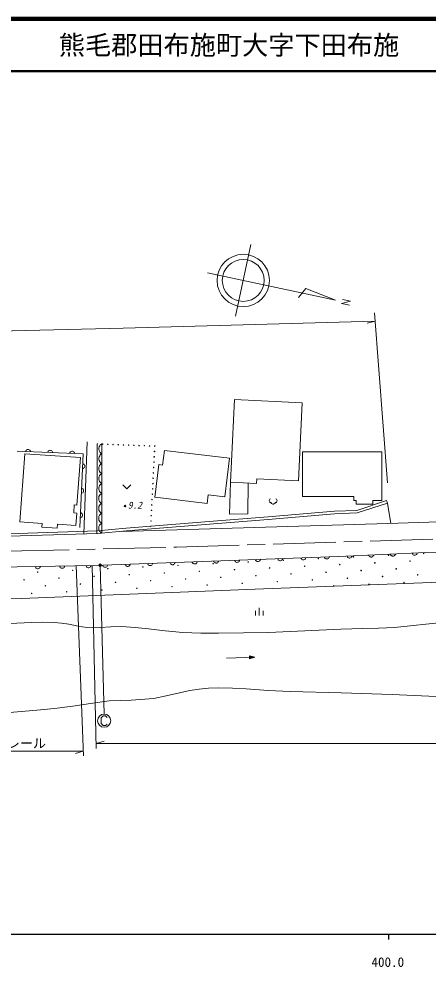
# Model space of a CAD drawing. Units: millimetres, scale not verified. Extents: x 40000 to 680000, y 20000 to 380000.
# Drawn here: x 397422 to 475521, y 198715 to 380000 of the extents above; entities that cross this region are included whole.
import ezdxf
from ezdxf.enums import TextEntityAlignment as Align

# ---------------------------------------------------------------- set-up
doc = ezdxf.new("R2010")
doc.units = ezdxf.units.MM
doc.header["$LTSCALE"] = 1000
doc.linetypes.add('CHAIN', pattern=[18.5, 12, -1.5, 3.5, -1.5])
for name, color, linetype, lineweight in [('M-BGD', 7, 'Continuous', 13), ('M-BGD-EXST', 7, 'Continuous', 13), ('M-BMK', 2, 'CHAIN', 13), ('M-BMK-SRVR', 3, 'Continuous', 13), ('M-STR-HTXT', 7, 'Continuous', 13), ('M-TTL', 2, 'Continuous', 140), ('M-TTL-BAND', 7, 'Continuous', 25), ('M-TTL-LINE', 7, 'Continuous', 50)]:
    doc.layers.add(name, color=color, linetype=linetype, lineweight=lineweight)
doc.layers.add('M-TTL-TXT', color=7, linetype='Continuous')
doc.styles.add('ＭＳ ゴシック', font='')
doc.styles.get('ＭＳ ゴシック').set_extended_font_data('MS Gothic')

msp = doc.modelspace()

# ---------------------------------------------------------------- linework, layer by layer
at = {"layer": 'M-BGD'}
for p, q in [((438584, 307212), (437821, 291453)), ((451497, 306587), (438584, 307212)), ((450776, 291699), (451497, 306587)), ((409814, 281521), (410437, 299130)), ((397061, 297345), (409660, 296844)), ((398706, 297400), (398661, 297282)), ((398769, 297498), (398706, 297400)), ((398873, 297594), (398769, 297498)), ((398976, 297649), (398873, 297594)), ((399097, 297685), (398976, 297649)), ((399257, 297678), (399097, 297685)), ((399375, 297634), (399257, 297678)), ((399473, 297570), (399375, 297634)), ((399569, 297466), (399473, 297570)), ((399625, 297363), (399569, 297466)), ((399660, 297242), (399625, 297363)), ((402969, 297330), (402905, 297233)), ((403073, 297426), (402969, 297330)), ((403175, 297482), (403073, 297426)), ((403297, 297518), (403175, 297482)), ((403457, 297511), (403297, 297518)), ((403575, 297466), (403457, 297511)), ((403673, 297402), (403575, 297466)), ((403769, 297299), (403673, 297402)), ((407375, 297315), (407273, 297259)), ((407497, 297350), (407375, 297315)), ((407657, 297344), (407497, 297350)), ((407775, 297299), (407657, 297344)), ((412380, 298737), (412257, 281597)), ((412721, 298168), (412682, 297940)), ((412682, 297940), (412682, 297712)), ((412682, 297712), (412719, 297484)), ((412719, 297484), (412833, 297255)), ((412835, 298395), (412721, 298168)), ((412950, 298547), (412835, 298395)), ((413064, 298661), (412950, 298547)), ((413254, 298774), (413064, 298661)), ((413212, 281674), (413254, 298816)), ((425194, 297507), (424850, 294691)), ((437640, 295989), (425194, 297507)), ((398538, 296871), (397608, 283854)), ((409139, 296114), (398538, 296871)), ((402905, 297233), (402861, 297115)), ((403825, 297196), (403769, 297299)), ((403860, 297075), (403825, 297196)), ((407105, 297066), (407060, 296947)), ((407169, 297163), (407105, 297066)), ((407273, 297259), (407169, 297163)), ((407872, 297235), (407775, 297299)), ((407968, 297131), (407872, 297235)), ((408024, 297029), (407968, 297131)), ((408060, 296908), (408024, 297029)), ((408490, 287037), (409139, 296114)), ((409660, 296844), (409033, 282740)), ((412678, 296040), (412677, 295812)), ((412677, 295812), (412714, 295584)), ((412716, 296268), (412678, 296040)), ((412714, 295584), (412828, 295355)), ((412831, 296495), (412716, 296268)), ((412945, 296647), (412831, 296495)), ((412833, 297255), (412946, 297103)), ((413059, 296761), (412945, 296647)), ((412946, 297103), (413060, 296989)), ((413250, 296874), (413059, 296761)), ((413060, 296989), (413250, 296874)), ((436742, 288624), (437640, 295989)), ((466727, 297243), (451527, 297243)), ((451527, 297243), (451527, 288659)), ((466727, 287939), (466727, 297243)), ((409533, 293994), (409655, 294028)), ((409696, 294948), (409578, 294993)), ((409655, 294028), (409757, 294084)), ((409793, 294883), (409696, 294948)), ((409757, 294084), (409862, 294179)), ((409888, 294779), (409793, 294883)), ((409862, 294179), (409926, 294277)), ((409944, 294676), (409888, 294779)), ((409926, 294277), (409971, 294395)), ((409979, 294555), (409944, 294676)), ((409971, 294395), (409979, 294555)), ((412673, 294140), (412672, 293912)), ((412672, 293912), (412710, 293684)), ((412711, 294368), (412673, 294140)), ((412710, 293684), (412823, 293455)), ((412826, 294595), (412711, 294368)), ((412940, 294747), (412826, 294595)), ((412828, 295355), (412941, 295203)), ((413055, 294861), (412940, 294747)), ((412941, 295203), (413055, 295089)), ((413055, 295089), (413245, 294974)), ((413245, 294974), (413055, 294861)), ((424139, 294778), (423376, 288527)), ((424850, 294691), (424139, 294778)), ((412668, 292240), (412667, 292012)), ((412667, 292012), (412705, 291784)), ((412707, 292468), (412668, 292240)), ((412821, 292695), (412707, 292468)), ((412936, 292847), (412821, 292695)), ((412823, 293455), (412937, 293303)), ((413050, 292961), (412936, 292847)), ((412937, 293303), (413050, 293189)), ((413050, 293189), (413240, 293074)), ((413240, 293074), (413050, 292961)), ((442768, 291199), (442811, 292084)), ((442811, 292084), (450776, 291699)), ((409487, 290246), (409369, 290292)), ((409584, 290182), (409487, 290246)), ((409679, 290078), (409584, 290182)), ((409735, 289975), (409679, 290078)), ((412702, 290568), (412663, 290340)), ((412663, 290340), (412663, 290112)), ((412663, 290112), (412700, 289884)), ((412816, 290795), (412702, 290568)), ((412705, 291784), (412818, 291555)), ((412931, 290947), (412816, 290795)), ((412818, 291555), (412932, 291403)), ((413045, 291061), (412931, 290947)), ((412932, 291403), (413046, 291289)), ((413235, 291174), (413045, 291061)), ((413046, 291289), (413235, 291174)), ((417250, 290888), (418000, 290168)), ((418000, 290168), (418750, 290888)), ((437804, 291439), (437619, 285340)), ((437804, 291439), (442768, 291199)), ((441130, 285402), (441197, 291275)), ((409324, 289293), (409446, 289327)), ((409446, 289327), (409548, 289383)), ((409548, 289383), (409653, 289478)), ((409653, 289478), (409717, 289575)), ((409717, 289575), (409763, 289693)), ((409770, 289853), (409735, 289975)), ((409763, 289693), (409770, 289853)), ((412697, 288668), (412658, 288440)), ((412658, 288440), (412658, 288212)), ((412812, 288895), (412697, 288668)), ((412700, 289884), (412814, 289655)), ((412926, 289047), (412812, 288895)), ((412814, 289655), (412927, 289503)), ((413040, 289161), (412926, 289047)), ((412927, 289503), (413041, 289389)), ((413231, 289274), (413040, 289161)), ((413041, 289389), (413231, 289274)), ((423396, 288565), (433364, 287349)), ((433364, 287349), (433567, 289012)), ((433567, 289012), (436742, 288624)), ((445442, 288248), (445322, 288188)), ((446582, 288188), (446462, 288248)), ((451546, 288673), (461340, 288673)), ((461340, 288673), (461340, 287939)), ((407867, 285557), (407975, 287074)), ((407975, 287074), (408490, 287037)), ((412654, 286540), (412653, 286312)), ((412692, 286768), (412654, 286540)), ((412658, 288212), (412695, 287984)), ((412807, 286996), (412692, 286768)), ((412695, 287984), (412809, 287756)), ((412921, 287147), (412807, 286996)), ((412809, 287756), (412922, 287603)), ((413036, 287261), (412921, 287147)), ((412922, 287603), (413036, 287489)), ((413036, 287489), (413226, 287374)), ((413226, 287374), (413036, 287261)), ((445232, 288068), (445202, 287948)), ((445202, 287948), (445202, 287828)), ((445202, 287828), (445232, 287708)), ((445322, 288188), (445232, 288068)), ((445232, 287708), (445292, 287618)), ((445292, 287618), (445382, 287558)), ((445382, 287558), (445502, 287528)), ((445502, 287528), (445562, 287528)), ((445562, 287528), (445592, 287438)), ((445592, 287438), (445652, 287348)), ((445652, 287348), (445772, 287258)), ((445772, 287258), (445892, 287228)), ((445892, 287228), (446012, 287228)), ((446012, 287228), (446102, 287258)), ((446102, 287258), (446222, 287318)), ((446222, 287318), (446282, 287378)), ((446282, 287378), (446312, 287438)), ((446312, 287438), (446342, 287528)), ((446342, 287528), (446402, 287528)), ((446402, 287528), (446522, 287558)), ((446522, 287558), (446612, 287618)), ((446672, 288068), (446582, 288188)), ((446612, 287618), (446672, 287708)), ((446702, 287948), (446672, 288068)), ((446672, 287708), (446702, 287828)), ((446702, 287828), (446702, 287948)), ((461340, 287939), (461830, 287939)), ((461830, 287939), (461830, 287204)), ((461830, 287204), (465013, 287204)), ((461911, 286039), (467613, 287898)), ((462001, 285542), (467768, 287423)), ((465013, 287204), (465013, 287939)), ((465013, 287939), (466727, 287939)), ((467613, 287898), (467768, 287423)), ((467768, 287423), (468426, 283533)), ((408473, 285513), (407867, 285557)), ((408301, 283119), (408473, 285513)), ((409115, 284591), (409237, 284626)), ((409278, 285545), (409160, 285590)), ((409237, 284626), (409340, 284681)), ((409375, 285481), (409278, 285545)), ((409340, 284681), (409444, 284777)), ((409471, 285376), (409375, 285481)), ((409444, 284777), (409508, 284874)), ((409526, 285274), (409471, 285376)), ((409508, 284874), (409554, 284992)), ((409561, 285152), (409526, 285274)), ((409554, 284992), (409561, 285152)), ((412649, 284640), (412648, 284412)), ((412688, 284868), (412649, 284640)), ((412653, 286312), (412691, 286084)), ((412802, 285096), (412688, 284868)), ((412691, 286084), (412804, 285856)), ((412916, 285247), (412802, 285096)), ((412804, 285856), (412918, 285703)), ((413031, 285361), (412916, 285247)), ((412918, 285703), (413031, 285589)), ((413031, 285589), (413221, 285474)), ((413221, 285474), (413031, 285361)), ((434508, 283975), (444976, 284790)), ((437619, 285340), (441130, 285402)), ((444976, 284790), (457644, 285854)), ((445016, 284292), (457676, 285354)), ((457644, 285854), (461911, 286039)), ((457676, 285354), (462001, 285542)), ((467837, 283512), (521583, 285470)), ((397608, 283854), (401845, 283551)), ((401845, 283551), (401793, 282814)), ((401793, 282814), (404690, 282608)), ((404690, 282608), (404745, 283373)), ((404745, 283373), (408301, 283119)), ((412683, 282968), (412644, 282740)), ((412648, 284412), (412686, 284184)), ((412797, 283196), (412683, 282968)), ((412686, 284184), (412799, 283956)), ((412912, 283347), (412797, 283196)), ((412799, 283956), (412913, 283803)), ((413026, 283461), (412912, 283347)), ((412913, 283803), (413027, 283689)), ((413216, 283574), (413026, 283461)), ((413027, 283689), (413216, 283574)), ((416913, 282011), (467837, 283512)), ((417890, 282602), (434508, 283975)), ((417933, 282104), (434548, 283477)), ((434548, 283477), (445016, 284292)), ((382443, 280665), (412417, 281602)), ((382445, 281165), (412386, 282102)), ((412386, 282102), (417890, 282602)), ((412417, 281602), (417933, 282104)), ((412644, 282740), (412644, 282512)), ((412644, 282512), (412681, 282284)), ((412681, 282284), (412794, 282056)), ((412794, 282056), (412908, 281903)), ((412908, 281903), (413022, 281789)), ((413022, 281789), (413212, 281674)), ((458425, 277246), (475076, 277981)), ((464170, 277500), (464215, 277381)), ((464215, 277381), (464279, 277284)), ((465079, 277319), (465134, 277422)), ((465134, 277422), (465169, 277544)), ((468332, 277683), (468378, 277565)), ((468378, 277565), (468442, 277468)), ((468442, 277468), (468546, 277372)), ((468546, 277372), (468649, 277317)), ((469048, 277334), (469146, 277399)), ((469146, 277399), (469241, 277503)), ((469241, 277503), (469297, 277606)), ((469297, 277606), (469331, 277727)), ((472495, 277867), (472540, 277749)), ((472540, 277749), (472605, 277651)), ((472605, 277651), (472709, 277556)), ((472709, 277556), (472811, 277500)), ((472811, 277500), (472933, 277466)), ((472933, 277466), (473093, 277473)), ((473093, 277473), (473211, 277518)), ((473211, 277518), (473308, 277582)), ((473308, 277582), (473404, 277687)), ((473404, 277687), (473459, 277789)), ((473459, 277789), (473494, 277911)), ((475076, 277981), (502989, 278715)), ((411711, 275491), (458425, 277246)), ((414328, 275469), (414363, 275591)), ((417667, 275715), (417712, 275596)), ((417712, 275596), (417776, 275499)), ((418575, 275529), (418631, 275631)), ((418631, 275631), (418667, 275752)), ((421971, 275876), (422016, 275758)), ((422016, 275758), (422079, 275660)), ((422079, 275660), (422183, 275564)), ((422183, 275564), (422285, 275508)), ((422685, 275523), (422783, 275587)), ((422783, 275587), (422879, 275690)), ((422879, 275690), (422935, 275793)), ((422935, 275793), (422970, 275914)), ((426237, 276037), (426281, 275918)), ((426281, 275918), (426345, 275821)), ((426345, 275821), (426448, 275724)), ((426448, 275724), (426551, 275668)), ((426551, 275668), (426672, 275633)), ((426672, 275633), (426832, 275639)), ((426832, 275639), (426950, 275683)), ((426950, 275683), (427048, 275747)), ((427048, 275747), (427144, 275851)), ((427144, 275851), (427200, 275953)), ((427200, 275953), (427236, 276074)), ((430464, 276196), (430508, 276077)), ((430508, 276077), (430572, 275979)), ((430572, 275979), (430675, 275883)), ((430675, 275883), (430778, 275827)), ((430778, 275827), (430899, 275792)), ((430899, 275792), (431059, 275798)), ((431059, 275798), (431177, 275842)), ((431177, 275842), (431275, 275906)), ((431275, 275906), (431371, 276009)), ((431371, 276009), (431427, 276112)), ((431427, 276112), (431463, 276233)), ((434575, 276350), (434619, 276232)), ((434619, 276232), (434683, 276134)), ((434683, 276134), (434787, 276038)), ((434787, 276038), (434889, 275982)), ((434889, 275982), (435010, 275946)), ((435010, 275946), (435170, 275952)), ((435170, 275952), (435289, 275997)), ((435289, 275997), (435386, 276060)), ((435386, 276060), (435483, 276164)), ((435483, 276164), (435539, 276266)), ((435539, 276266), (435574, 276388)), ((438571, 276500), (438615, 276382)), ((438615, 276382), (438679, 276284)), ((438679, 276284), (438783, 276188)), ((438783, 276188), (438885, 276132)), ((438885, 276132), (439006, 276096)), ((439006, 276096), (439166, 276102)), ((439166, 276102), (439285, 276147)), ((439285, 276147), (439382, 276210)), ((439382, 276210), (439479, 276314)), ((439479, 276314), (439535, 276416)), ((439535, 276416), (439570, 276538)), ((442567, 276650), (442611, 276532)), ((442611, 276532), (442675, 276434)), ((442675, 276434), (442779, 276338)), ((442779, 276338), (442881, 276282)), ((442881, 276282), (443002, 276246)), ((443002, 276246), (443162, 276252)), ((443162, 276252), (443281, 276297)), ((443281, 276297), (443378, 276361)), ((443378, 276361), (443474, 276464)), ((443474, 276464), (443531, 276566)), ((443531, 276566), (443566, 276688)), ((446792, 276809), (446836, 276691)), ((446836, 276691), (446900, 276593)), ((446900, 276593), (447004, 276497)), ((447004, 276497), (447106, 276441)), ((447106, 276441), (447227, 276405)), ((447227, 276405), (447387, 276411)), ((447387, 276411), (447505, 276456)), ((447505, 276456), (447603, 276519)), ((447603, 276519), (447699, 276623)), ((447699, 276623), (447755, 276725)), ((447755, 276725), (447791, 276847)), ((451245, 276976), (451290, 276858)), ((451290, 276858), (451354, 276760)), ((451354, 276760), (451457, 276664)), ((451457, 276664), (451559, 276608)), ((451559, 276608), (451681, 276572)), ((451681, 276572), (451841, 276578)), ((451841, 276578), (451959, 276623)), ((451959, 276623), (452057, 276687)), ((452057, 276687), (452153, 276790)), ((452153, 276790), (452209, 276892)), ((452209, 276892), (452245, 277014)), ((455699, 277144), (455743, 277025)), ((455743, 277025), (455807, 276928)), ((455807, 276928), (455911, 276831)), ((455911, 276831), (456013, 276775)), ((456013, 276775), (456134, 276740)), ((456134, 276740), (456294, 276746)), ((456294, 276746), (456413, 276790)), ((456413, 276790), (456510, 276854)), ((456510, 276854), (456607, 276958)), ((456607, 276958), (456663, 277060)), ((456663, 277060), (456698, 277181)), ((460007, 277316), (460053, 277198)), ((460053, 277198), (460117, 277101)), ((460117, 277101), (460221, 277005)), ((460221, 277005), (460324, 276949)), ((460324, 276949), (460445, 276915)), ((460445, 276915), (460605, 276922)), ((460605, 276922), (460723, 276967)), ((460723, 276967), (460821, 277031)), ((460821, 277031), (460916, 277136)), ((460916, 277136), (460972, 277238)), ((460972, 277238), (461006, 277360)), ((464279, 277284), (464384, 277189)), ((464384, 277189), (464486, 277133)), ((464486, 277133), (464608, 277098)), ((464608, 277098), (464768, 277106)), ((464768, 277106), (464886, 277151)), ((464886, 277151), (464983, 277215)), ((464983, 277215), (465079, 277319)), ((468649, 277317), (468770, 277282)), ((468770, 277282), (468930, 277289)), ((468930, 277289), (469048, 277334)), ((390036, 275103), (411711, 275491)), ((400512, 275291), (400554, 275171)), ((400554, 275171), (400616, 275072)), ((400616, 275072), (400717, 274974)), ((400717, 274974), (400819, 274916)), ((400819, 274916), (400939, 274878)), ((400939, 274878), (401099, 274881)), ((401099, 274881), (401218, 274923)), ((401218, 274923), (401317, 274985)), ((401317, 274985), (401416, 275087)), ((401416, 275087), (401474, 275188)), ((401474, 275188), (401512, 275308)), ((405163, 275374), (405205, 275255)), ((405205, 275255), (405266, 275156)), ((405266, 275156), (405368, 275057)), ((405368, 275057), (405469, 274999)), ((405469, 274999), (405590, 274961)), ((405590, 274961), (405750, 274964)), ((405750, 274964), (405869, 275006)), ((405869, 275006), (405968, 275068)), ((405968, 275068), (406066, 275170)), ((406066, 275170), (406125, 275271)), ((406125, 275271), (406162, 275392)), ((410177, 275477), (410220, 275358)), ((410220, 275358), (410282, 275259)), ((410282, 275259), (410385, 275162)), ((410385, 275162), (410486, 275104)), ((410486, 275104), (410607, 275067)), ((410607, 275067), (410767, 275071)), ((410767, 275071), (410886, 275114)), ((410886, 275114), (410984, 275176)), ((410984, 275176), (411082, 275278)), ((411082, 275278), (411140, 275380)), ((411140, 275380), (411177, 275501)), ((413364, 275553), (413408, 275435)), ((413408, 275435), (413472, 275337)), ((413472, 275337), (413576, 275241)), ((413576, 275241), (413678, 275185)), ((413678, 275185), (413799, 275149)), ((413799, 275149), (413959, 275155)), ((413959, 275155), (414077, 275200)), ((414077, 275200), (414175, 275263)), ((414175, 275263), (414271, 275367)), ((414271, 275367), (414328, 275469)), ((417776, 275499), (417879, 275402)), ((417879, 275402), (417982, 275346)), ((417982, 275346), (418103, 275311)), ((418103, 275311), (418263, 275317)), ((418263, 275317), (418381, 275361)), ((418381, 275361), (418479, 275425)), ((418479, 275425), (418575, 275529)), ((422285, 275508), (422407, 275473)), ((422407, 275473), (422567, 275479)), ((422567, 275479), (422685, 275523)), ((488083, 272701), (444090, 271006)), ((444090, 271006), (397895, 269204)), ((397895, 269204), (378673, 268837)), ((442563, 266830), (442563, 265930)), ((443313, 267430), (443313, 265930)), ((444063, 266830), (444063, 265930)), ((442432, 257942), (437075, 257789)), ((441440, 257634), (441424, 258194)), ((441424, 258194), (442432, 257942)), ((442432, 257942), (441440, 257634)), ((441478, 257715), (441466, 258115)), ((441466, 258115), (442152, 257934)), ((442152, 257934), (441478, 257715)), ((441515, 257796), (441509, 258036)), ((441509, 258036), (441992, 257930)), ((441992, 257930), (441515, 257796)), ((441553, 257877), (441551, 257957)), ((441551, 257957), (441752, 257923)), ((441752, 257923), (441553, 257877))]:
    msp.add_line(p, q, dxfattribs=at)
for points in [[(395643, 264432), (399721, 264600), (401929, 264662), (404131, 264615), (405524, 264490), (406969, 264247), (408735, 263868), (410392, 263613), (411583, 263567), (412981, 263625), (414986, 263772), (416980, 263805), (419575, 263634), (422182, 263360), (425360, 262987), (428733, 262704), (432130, 262565), (435534, 262527), (445053, 262654), (454712, 263142), (458907, 263341), (463066, 263434), (466066, 263488), (469101, 263653), (478709, 264682)], [(391166, 246976), (400800, 247837), (404184, 248142), (407711, 248567), (411069, 249113), (414636, 249588), (418861, 249770), (423195, 250089), (425550, 250546), (428087, 251146), (430041, 251577), (431813, 251864), (433594, 252031), (435584, 252105), (438185, 252065), (440796, 251920), (445021, 251601), (449172, 251394), (458966, 251155), (468651, 250838), (478453, 250392)]]:
    msp.add_lwpolyline(points, dxfattribs=at)
for centre, radius in [((412380, 298737), 50), ((413378, 298699), 50), ((414375, 298661), 50), ((415372, 298623), 50), ((416369, 298585), 50), ((417367, 298547), 50), ((418364, 298509), 50), ((419361, 298471), 50), ((420358, 298433), 50), ((421356, 298395), 50), ((422353, 298357), 50), ((423298, 297297), 50), ((423350, 298319), 50), ((423246, 296275), 50), ((423142, 294231), 50), ((423194, 295253), 50), ((423038, 292187), 50), ((423090, 293209), 50), ((422934, 290143), 50), ((422986, 291165), 50), ((422882, 289121), 50), ((417682, 286867), 150), ((417682, 286867), 90), ((417682, 286867), 30), ((422779, 287077), 50), ((422830, 288099), 50), ((422675, 285033), 50), ((422727, 286055), 50), ((422571, 282989), 50), ((422623, 284011), 50), ((467988, 277473), 50), ((474688, 277796), 50), ((427785, 275530), 50), ((434486, 275854), 50), ((441186, 276177), 50), ((447887, 276501), 50), ((454587, 276825), 50), ((458672, 275679), 50), ((461287, 277149), 50), ((465372, 276003), 50), ((472073, 276327), 50), ((400984, 274235), 50), ((407684, 274558), 50), ((414385, 274882), 50), ((418470, 273736), 50), ((421085, 275206), 50), ((425170, 274060), 50), ((431870, 274384), 50), ((438571, 274708), 50), ((445271, 275032), 50), ((449356, 273886), 50), ((451972, 275355), 50), ((456057, 274210), 50), ((462757, 274533), 50), ((469457, 274857), 50), ((473542, 273711), 50), ((398369, 272765), 50), ((405069, 273089), 50), ((409154, 271943), 50), ((411769, 273413), 50), ((415854, 272267), 50), ((422555, 272591), 50), ((429255, 272914), 50), ((435955, 273238), 50), ((440040, 272092), 50), ((442656, 273562), 50), ((446741, 272416), 50), ((453441, 272740), 50), ((460142, 273064), 50), ((464227, 271918), 50), ((466842, 273388), 50), ((470927, 272242), 50), ((399838, 270150), 50), ((402454, 271619), 50), ((406539, 270473), 50), ((413239, 270797), 50), ((419939, 271121), 50), ((426640, 271445), 50), ((433340, 271769), 50), ((457526, 271594), 50)]:
    msp.add_circle(centre, radius, dxfattribs=at)
at = {"layer": 'M-BGD-EXST'}
for p, q in [((412919, 275536), (413707, 247090)), ((413290, 246571), (413140, 246371)), ((413490, 246721), (413290, 246571)), ((413940, 246721), (413490, 246721)), ((414140, 246571), (413940, 246721)), ((414240, 246421), (414140, 246571)), ((413140, 246371), (413140, 245271)), ((413140, 245271), (413290, 245071)), ((413290, 245071), (413490, 244921)), ((413490, 244921), (413940, 244921)), ((413940, 244921), (414140, 245021)), ((414140, 245021), (414240, 245171))]:
    msp.add_line(p, q, dxfattribs=at)
for centre, radius in [((412919, 275536), 250), ((412919, 275536), 250), ((412919, 275536), 150), ((412919, 275536), 150), ((412919, 275536), 50), ((412919, 275536), 50), ((413690, 245821), 1250)]:
    msp.add_circle(centre, radius, dxfattribs=at)
at = {"layer": 'M-BMK'}
for p, q in [((427467, 278981), (476716, 280563)), ((376502, 277838), (427467, 278981))]:
    msp.add_line(p, q, dxfattribs=at)
at = {"layer": 'M-BMK-SRVR'}
for p, q in [((438775, 323160), (441708, 336849)), ((457842, 326233), (433397, 331471)), ((452184, 328468), (450788, 326722)), ((457842, 326233), (452184, 328468)), ((459206, 326387), (460715, 326063)), ((460715, 326063), (459033, 325604)), ((459033, 325604), (460550, 325288))]:
    msp.add_line(p, q, dxfattribs=at)
for radius in [5000, 4000]:
    msp.add_circle((440241, 330004), radius, dxfattribs=at)
at = {"layer": 'M-STR-HTXT'}
for p, q in [((467812, 291285), (465322, 323814)), ((391526, 320241), (417335, 320886)), ((417335, 320886), (465445, 322206)), ((465445, 322206), (463878, 321845)), ((408351, 275431), (409727, 239113)), ((412152, 240519), (411393, 275485)), ((412168, 241479), (413668, 241899)), ((412168, 241479), (558933, 241479)), ((380726, 239960), (409695, 239965)), ((409695, 239965), (408195, 239544))]:
    msp.add_line(p, q, dxfattribs=at)
at = {"layer": 'M-TTL'}
msp.add_line((680000, 380000), (40000, 380000), dxfattribs=at)
at = {"layer": 'M-TTL-BAND'}
for p, q in [((40000, 205000), (579000, 205000)), ((468000, 205000), (468000, 204000))]:
    msp.add_line(p, q, dxfattribs=at)
at = {"layer": 'M-TTL-LINE'}
msp.add_line((40000, 370000), (680000, 370000), dxfattribs=at)

# ---------------------------------------------------------------- texts
at = {"layer": 'M-BGD', "style": 'ＭＳ ゴシック', "oblique": 15}
msp.add_text('9.2', height=1320, dxfattribs=at).set_placement((418204, 285977), align=Align.BOTTOM_LEFT)
at = {"layer": 'M-STR-HTXT', "style": 'ＭＳ ゴシック'}
msp.add_text('ガードレール', height=1833, dxfattribs=at).set_placement((387584, 240034), align=Align.BOTTOM_LEFT)
at = {"layer": 'M-TTL-BAND', "style": 'ＭＳ ゴシック'}
msp.add_text('400.0', height=1833, dxfattribs=at).set_placement((467844, 198195), align=Align.BOTTOM_CENTER)
at = {"layer": 'M-TTL-TXT', "style": 'ＭＳ ゴシック'}
msp.add_text('熊毛郡田布施町大字下田布施', height=3666, dxfattribs=at).set_placement((405024, 375000), align=Align.MIDDLE_LEFT)

doc.saveas('drawing.dxf')
